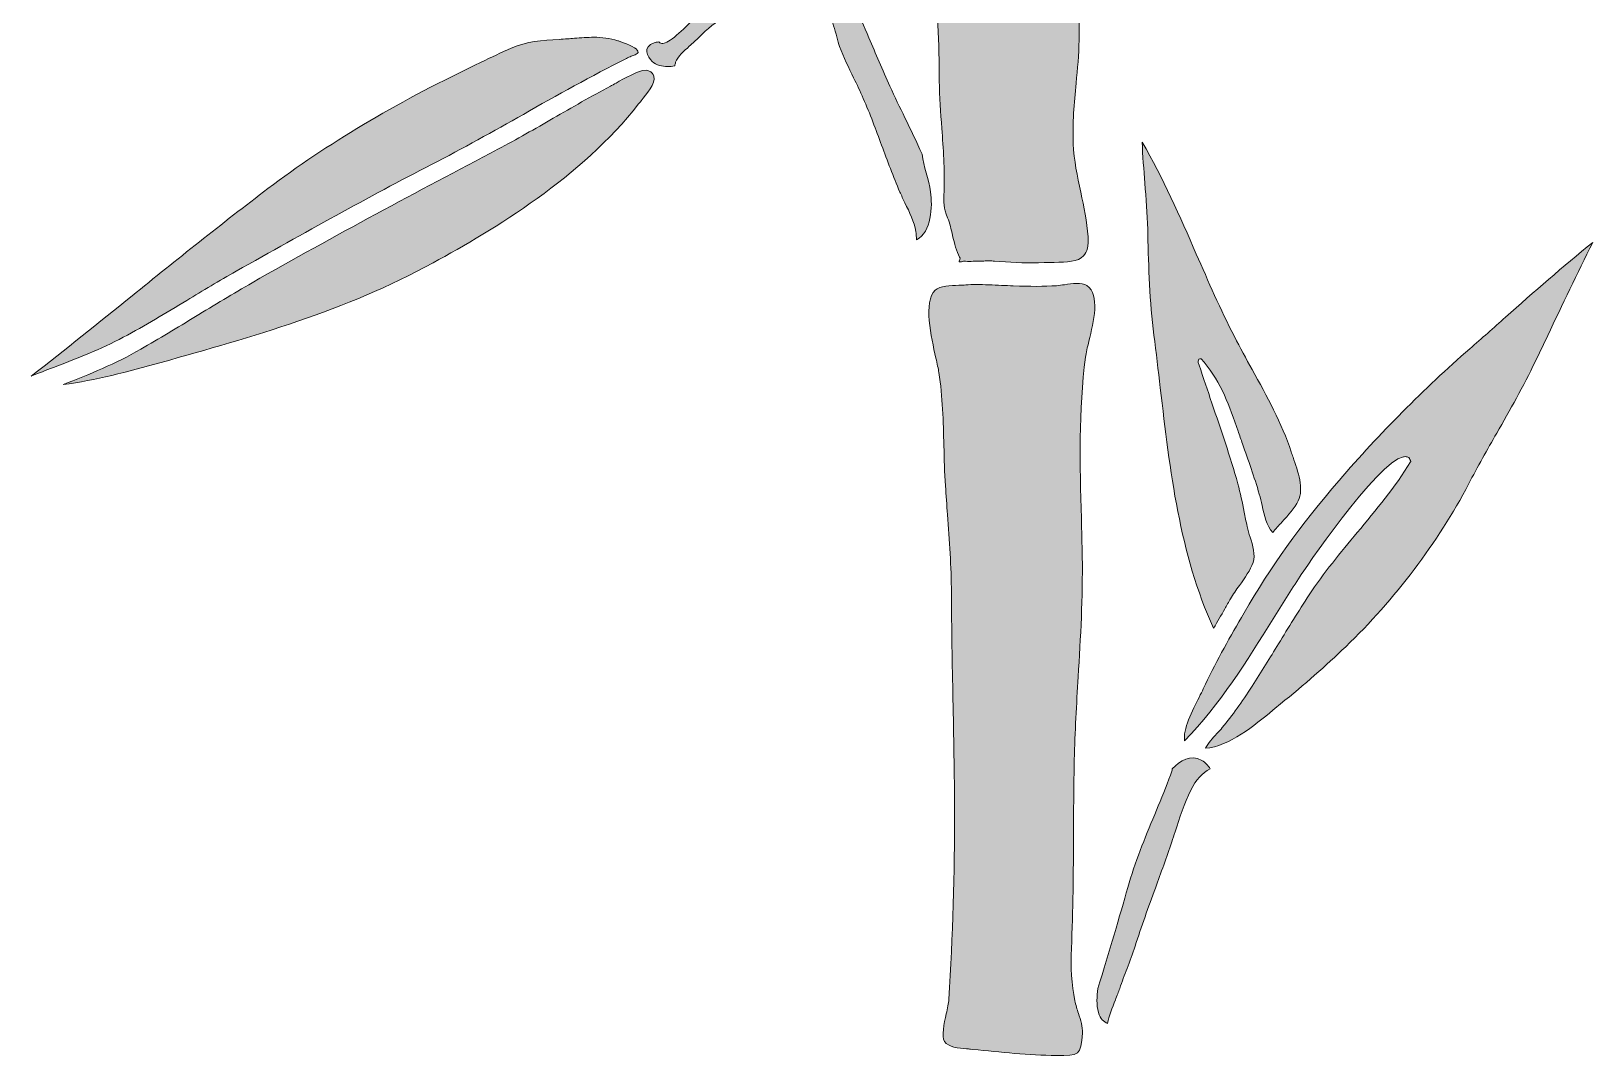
# Model space of a CAD drawing. Header units: inches. Extents: x 40 to 170, y -283 to -15.
# Drawn here: x 54.4 to 149.5, y -138.3 to -75.9 of the extents above; entities that cross this region are included whole.
import ezdxf

# ---------------------------------------------------------------- set-up
doc = ezdxf.new("R2010")
doc.units = ezdxf.units.IN
doc.header["$MEASUREMENT"] = 0
doc.layers.add('_U+0421_U+043B_U+043E_U+0439 1', color=7, linetype='Continuous')

# ---------------------------------------------------------------- blocks, each defined once
blk = doc.blocks.new('block 2')
at = {"layer": '_U+0421_U+043B_U+043E_U+0439 1', "true_color": 0xffffff}
h = blk.add_hatch(color=7, dxfattribs=at)
h.dxf.hatch_style = 2
edge = h.paths.add_edge_path()
edge.add_spline(control_points=[(116.672, -42.008), (116.67, -42.007), (116.464, -41.798), (116.373, -41.602), (116.156, -41.596), (115.774, -41.68), (115.479, -41.745), (115.239, -41.799), (115.032, -41.845), (114.885, -41.855), (114.382, -41.892), (113.837, -41.898), (113.22, -41.874), (112.217, -41.836), (111.376, -41.815), (110.453, -41.923), (110.226, -41.95), (109.957, -41.935), (109.672, -41.918), (109.28, -41.896), (108.875, -41.873), (108.634, -41.969), (107.497, -42.424), (107.574, -44.635), (107.62, -45.956), (107.627, -46.167), (107.634, -46.357), (107.635, -46.518), (107.651, -48.57), (107.68, -50.577), (107.86, -52.591), (108.076, -55), (108.269, -57.455), (108.456, -59.83), (108.595, -61.596), (108.734, -63.363), (108.883, -65.128), (109.278, -69.799), (109.635, -74.367), (109.669, -78.89), (109.676, -79.855), (109.749, -80.837), (109.82, -81.787), (109.912, -83.019), (110.007, -84.292), (109.961, -85.55), (109.961, -85.55), (109.958, -85.608), (109.958, -85.608), (109.931, -86.349), (109.922, -86.599), (110.177, -87.238), (110.304, -87.557), (110.394, -87.941), (110.48, -88.313), (110.592, -88.793), (110.708, -89.291), (110.902, -89.631), (110.902, -89.631), (110.943, -89.702), (110.943, -89.702), (110.943, -89.702), (110.915, -89.779), (110.915, -89.779), (110.884, -89.864), (110.884, -89.905), (110.886, -89.918), (110.894, -89.914), (110.956, -89.925), (111.111, -89.887), (111.111, -89.887), (111.135, -89.881), (111.135, -89.881), (111.135, -89.881), (111.159, -89.882), (111.159, -89.882), (111.464, -89.892), (111.773, -89.889), (112.078, -89.872), (112.183, -89.872), (112.279, -89.869), (112.375, -89.867), (112.486, -89.864), (112.599, -89.861), (112.714, -89.861), (112.818, -89.861), (112.923, -89.864), (113.028, -89.87), (113.028, -89.87), (113.357, -89.892), (113.357, -89.892), (114.267, -89.953), (115.127, -90.011), (116.054, -89.965), (116.263, -89.955), (116.47, -89.951), (116.672, -89.948), (117.442, -89.935), (118.108, -89.924), (118.452, -89.552), (118.669, -89.316), (118.759, -88.935), (118.726, -88.384), (118.67, -87.477), (118.474, -86.562), (118.283, -85.676), (118.077, -84.717), (117.864, -83.725), (117.821, -82.718), (117.77, -81.483), (117.886, -80.241), (117.999, -79.04), (118.08, -78.178), (118.163, -77.287), (118.183, -76.411), (118.206, -75.376), (118.166, -74.32), (118.127, -73.3), (118.094, -72.419), (118.059, -71.508), (118.065, -70.61), (118.069, -70.018), (118.079, -69.428), (118.089, -68.839), (118.114, -67.364), (118.14, -65.839), (118.062, -64.33), (117.972, -62.591), (117.827, -60.828), (117.685, -59.123), (117.513, -57.041), (117.335, -54.889), (117.258, -52.758), (117.211, -51.466), (117.199, -50.15), (117.188, -48.878), (117.181, -48.003), (117.173, -47.128), (117.155, -46.255), (117.147, -45.925), (117.169, -45.553), (117.192, -45.158), (117.26, -43.977), (117.337, -42.639), (116.672, -42.008)], knot_values=[0, 0, 0, 0, 1, 1, 1, 2, 2, 2, 3, 3, 3, 4, 4, 4, 5, 5, 5, 6, 6, 6, 7, 7, 7, 8, 8, 8, 9, 9, 9, 10, 10, 10, 11, 11, 11, 12, 12, 12, 13, 13, 13, 14, 14, 14, 15, 15, 15, 16, 16, 16, 17, 17, 17, 18, 18, 18, 19, 19, 19, 20, 20, 20, 21, 21, 21, 22, 22, 22, 23, 23, 23, 24, 24, 24, 25, 25, 25, 26, 26, 26, 27, 27, 27, 28, 28, 28, 29, 29, 29, 30, 30, 30, 31, 31, 31, 32, 32, 32, 33, 33, 33, 34, 34, 34, 35, 35, 35, 36, 36, 36, 37, 37, 37, 38, 38, 38, 39, 39, 39, 40, 40, 40, 41, 41, 41, 42, 42, 42, 43, 43, 43, 44, 44, 44, 45, 45, 45, 46, 46, 46, 47, 47, 47, 48, 48, 48, 48], degree=3, periodic=1)
h = blk.add_hatch(color=7, dxfattribs=at)
h.dxf.hatch_style = 2
edge = h.paths.add_edge_path()
edge.add_spline(control_points=[(88.504, -47.765), (88.53, -47.859), (88.547, -47.955), (88.565, -48.05), (89.161, -48.45), (89.688, -49.401), (90.087, -50.122), (90.103, -50.15), (90.118, -50.177), (90.133, -50.204), (90.961, -50.607), (91.869, -51.403), (92.307, -52.164), (92.859, -53.124), (92.975, -54.219), (92.865, -55.296), (92.869, -55.298), (92.874, -55.299), (92.878, -55.301), (93.394, -55.611), (93.846, -56.705), (94.209, -57.583), (94.377, -57.991), (94.536, -58.377), (94.684, -58.641), (95.16, -59.492), (95.66, -60.421), (96.214, -61.482), (96.809, -62.623), (97.393, -63.77), (97.977, -64.917), (98.474, -65.892), (98.97, -66.866), (99.473, -67.838), (99.671, -68.22), (99.877, -68.606), (100.084, -68.995), (100.877, -70.484), (101.695, -72.022), (102.224, -73.589), (100.107, -73.672), (97.916, -73.626), (95.535, -73.449), (95.201, -73.425), (94.849, -73.424), (94.51, -73.424), (93.984, -73.423), (93.441, -73.423), (92.951, -73.332), (92.866, -73.316), (92.785, -73.286), (92.707, -73.248), (92.117, -73.289), (90.902, -73.681), (91.104, -74.447), (91.196, -74.792), (91.612, -74.958), (92.023, -75.052), (92.357, -74.78), (92.654, -74.573), (93.176, -74.548), (93.281, -74.543), (93.418, -74.532), (93.575, -74.519), (94.018, -74.483), (94.784, -74.42), (95.179, -74.505), (94.753, -75.128), (93.768, -76.141), (93.174, -76.478), (92.873, -76.649), (92.783, -76.664), (92.589, -76.523), (92.487, -76.527), (92.386, -76.536), (92.302, -76.566), (91.578, -76.819), (91.885, -77.428), (92.195, -77.715), (92.444, -77.946), (92.797, -78.022), (93.125, -78.022), (93.272, -78.022), (93.419, -78.008), (93.564, -77.985), (93.575, -77.904), (93.589, -77.825), (93.617, -77.753), (93.744, -77.423), (94.135, -77.071), (94.449, -76.788), (94.559, -76.689), (94.663, -76.595), (94.75, -76.508), (96.01, -75.258), (96.773, -74.662), (98.405, -74.689), (98.68, -74.692), (99.045, -74.665), (99.468, -74.633), (100.659, -74.545), (102.457, -74.412), (102.973, -75.01), (103.178, -75.249), (103.316, -75.781), (103.427, -76.209), (103.484, -76.43), (103.538, -76.639), (103.597, -76.796), (103.844, -77.454), (104.154, -78.092), (104.454, -78.709), (104.653, -79.118), (104.859, -79.541), (105.043, -79.964), (105.449, -80.898), (105.809, -81.873), (106.157, -82.815), (106.504, -83.754), (106.862, -84.726), (107.269, -85.663), (107.361, -85.876), (107.468, -86.096), (107.577, -86.321), (107.856, -86.897), (108.144, -87.491), (108.239, -88.061), (108.268, -88.234), (108.273, -88.405), (108.276, -88.58), (109.214, -88.119), (109.249, -86.53), (109.142, -85.653), (109.047, -84.875), (108.696, -84.13), (108.619, -83.36), (108.286, -82.6), (107.929, -81.86), (107.577, -81.14), (107.27, -80.512), (106.953, -79.863), (106.658, -79.208), (106.22, -78.235), (105.794, -77.236), (105.382, -76.27), (104.795, -74.895), (104.188, -73.472), (103.535, -72.098), (102.428, -69.768), (101.154, -67.475), (99.922, -65.258), (98.918, -63.45), (97.88, -61.581), (96.941, -59.708), (96.558, -58.943), (96.111, -58.173), (95.678, -57.429), (95.02, -56.297), (94.339, -55.126), (93.865, -53.94), (93.804, -53.787), (93.794, -53.697), (93.783, -53.601), (93.768, -53.469), (93.753, -53.333), (93.624, -53.101), (93.425, -52.744), (93.132, -52.407), (92.848, -52.081), (92.658, -51.863), (92.478, -51.657), (92.328, -51.448), (91.927, -50.891), (91.567, -50.291), (91.219, -49.711), (90.904, -49.188), (90.579, -48.646), (90.221, -48.131), (90.143, -48.019), (90.075, -47.924), (90.018, -47.843), (89.862, -47.625), (89.791, -47.523), (89.774, -47.421), (89.456, -47.174), (89.007, -46.893), (88.648, -47.085), (88.335, -47.253), (88.43, -47.495), (88.504, -47.765)], knot_values=[0, 0, 0, 0, 1, 1, 1, 2, 2, 2, 3, 3, 3, 4, 4, 4, 5, 5, 5, 6, 6, 6, 7, 7, 7, 8, 8, 8, 9, 9, 9, 10, 10, 10, 11, 11, 11, 12, 12, 12, 13, 13, 13, 14, 14, 14, 15, 15, 15, 16, 16, 16, 17, 17, 17, 18, 18, 18, 19, 19, 19, 20, 20, 20, 21, 21, 21, 22, 22, 22, 23, 23, 23, 24, 24, 24, 25, 25, 25, 26, 26, 26, 27, 27, 27, 28, 28, 28, 29, 29, 29, 30, 30, 30, 31, 31, 31, 32, 32, 32, 33, 33, 33, 34, 34, 34, 35, 35, 35, 36, 36, 36, 37, 37, 37, 38, 38, 38, 39, 39, 39, 40, 40, 40, 41, 41, 41, 42, 42, 42, 43, 43, 43, 44, 44, 44, 45, 45, 45, 46, 46, 46, 47, 47, 47, 48, 48, 48, 49, 49, 49, 50, 50, 50, 51, 51, 51, 52, 52, 52, 53, 53, 53, 54, 54, 54, 55, 55, 55, 56, 56, 56, 57, 57, 57, 58, 58, 58, 59, 59, 59, 60, 60, 60, 61, 61, 61, 62, 62, 62, 63, 63, 63, 63], degree=3, periodic=1)
h = blk.add_hatch(color=7, dxfattribs=at)
h.dxf.hatch_style = 2
edge = h.paths.add_edge_path()
edge.add_spline(control_points=[(59.989, -94.51), (61.298, -93.805), (62.594, -93.023), (63.847, -92.267), (64.825, -91.676), (65.837, -91.064), (66.852, -90.493), (71.078, -88.111), (74.891, -85.977), (78.762, -83.987), (80.648, -83.017), (82.527, -81.956), (84.345, -80.931), (86.382, -79.781), (88.488, -78.592), (90.615, -77.525), (90.709, -77.478), (90.813, -77.437), (90.915, -77.397), (91.305, -77.246), (91.356, -77.19), (91.321, -77.087), (91.262, -76.915), (90.861, -76.704), (90.128, -76.46), (90.128, -76.46), (90.088, -76.447), (90.088, -76.447), (89.609, -76.287), (89.128, -76.237), (88.638, -76.237), (88.249, -76.237), (87.854, -76.269), (87.449, -76.301), (87.312, -76.312), (87.175, -76.323), (87.036, -76.332), (86.862, -76.345), (86.689, -76.355), (86.518, -76.365), (85.503, -76.427), (84.544, -76.485), (83.606, -76.9), (82.992, -77.172), (82.374, -77.469), (81.777, -77.757), (81.777, -77.757), (81.349, -77.963), (81.349, -77.963), (76.501, -80.285), (72.394, -82.736), (68.795, -85.455), (65.994, -87.571), (63.213, -89.813), (60.524, -91.982), (58.52, -93.598), (56.458, -95.261), (54.383, -96.875), (54.835, -96.695), (55.288, -96.522), (55.733, -96.351), (57.161, -95.804), (58.638, -95.238), (59.989, -94.51)], knot_values=[0, 0, 0, 0, 1, 1, 1, 2, 2, 2, 3, 3, 3, 4, 4, 4, 5, 5, 5, 6, 6, 6, 7, 7, 7, 8, 8, 8, 9, 9, 9, 10, 10, 10, 11, 11, 11, 12, 12, 12, 13, 13, 13, 14, 14, 14, 15, 15, 15, 16, 16, 16, 17, 17, 17, 18, 18, 18, 19, 19, 19, 20, 20, 20, 21, 21, 21, 21], degree=3, periodic=1)
h = blk.add_hatch(color=7, dxfattribs=at)
h.dxf.hatch_style = 2
edge = h.paths.add_edge_path()
edge.add_spline(control_points=[(92.295, -78.612), (92.263, -78.471), (92.157, -78.36), (91.972, -78.274), (91.929, -78.254), (91.876, -78.245), (91.815, -78.245), (91.359, -78.245), (90.457, -78.76), (89.996, -79.024), (89.857, -79.104), (89.737, -79.173), (89.644, -79.221), (88.469, -79.836), (87.3, -80.512), (86.169, -81.166), (85.07, -81.802), (83.933, -82.459), (82.788, -83.062), (77.964, -85.601), (72.814, -88.342), (67.843, -91.186), (66.679, -91.852), (65.513, -92.563), (64.385, -93.25), (63.297, -93.913), (62.171, -94.599), (61.046, -95.245), (59.533, -96.115), (57.915, -96.774), (56.325, -97.391), (58.315, -97.13), (60.229, -96.622), (62.301, -96.041), (67.796, -94.501), (73.478, -92.909), (78.857, -89.974), (82.552, -87.957), (87.868, -84.761), (91.363, -80.299), (91.407, -80.243), (91.459, -80.178), (91.517, -80.108), (91.844, -79.709), (92.392, -79.041), (92.295, -78.612)], knot_values=[0, 0, 0, 0, 1, 1, 1, 2, 2, 2, 3, 3, 3, 4, 4, 4, 5, 5, 5, 6, 6, 6, 7, 7, 7, 8, 8, 8, 9, 9, 9, 10, 10, 10, 11, 11, 11, 12, 12, 12, 13, 13, 13, 14, 14, 14, 15, 15, 15, 15], degree=3, periodic=1)
h = blk.add_hatch(color=7, dxfattribs=at)
h.dxf.hatch_style = 2
edge = h.paths.add_edge_path()
edge.add_spline(control_points=[(125.527, -95.82), (125.547, -95.816), (125.584, -95.825), (125.617, -95.833), (125.617, -95.833), (125.789, -96.035), (125.789, -96.035), (126.848, -97.281), (127.339, -98.711), (127.857, -100.225), (127.946, -100.482), (128.035, -100.741), (128.126, -101.001), (128.479, -101.992), (128.843, -103.017), (129.15, -104.063), (129.215, -104.287), (129.268, -104.526), (129.318, -104.757), (129.449, -105.355), (129.584, -105.971), (129.967, -106.407), (130.14, -106.191), (130.338, -105.976), (130.531, -105.767), (130.914, -105.35), (131.31, -104.92), (131.527, -104.472), (131.876, -103.754), (131.505, -102.678), (131.206, -101.814), (131.167, -101.701), (131.13, -101.592), (131.095, -101.489), (130.52, -99.756), (129.603, -98.092), (128.716, -96.482), (128.353, -95.822), (127.977, -95.139), (127.632, -94.466), (126.791, -92.821), (126.042, -91.103), (125.317, -89.441), (124.323, -87.164), (123.298, -84.815), (122.021, -82.622), (122.051, -83.465), (122.119, -84.309), (122.185, -85.131), (122.258, -86.045), (122.334, -86.99), (122.357, -87.929), (122.357, -87.929), (122.365, -88.237), (122.365, -88.237), (122.416, -90.258), (122.468, -92.347), (122.734, -94.379), (122.872, -95.432), (123, -96.532), (123.124, -97.595), (123.705, -102.599), (124.306, -107.769), (126.366, -112.224), (126.605, -111.841), (126.829, -111.444), (127.048, -111.058), (127.165, -110.85), (127.282, -110.643), (127.402, -110.438), (127.553, -110.177), (127.741, -109.914), (127.94, -109.635), (128.272, -109.17), (128.614, -108.689), (128.768, -108.234), (128.928, -107.763), (128.757, -107.211), (128.591, -106.678), (128.525, -106.465), (128.456, -106.244), (128.41, -106.03), (128.346, -105.739), (128.288, -105.447), (128.23, -105.156), (128.117, -104.586), (128, -103.996), (127.841, -103.429), (127.379, -101.781), (126.814, -100.126), (126.268, -98.526), (126.004, -97.752), (125.74, -96.979), (125.487, -96.204), (125.487, -96.204), (125.434, -96.045), (125.434, -96.045), (125.433, -95.953), (125.442, -95.841), (125.527, -95.82)], knot_values=[0, 0, 0, 0, 1, 1, 1, 2, 2, 2, 3, 3, 3, 4, 4, 4, 5, 5, 5, 6, 6, 6, 7, 7, 7, 8, 8, 8, 9, 9, 9, 10, 10, 10, 11, 11, 11, 12, 12, 12, 13, 13, 13, 14, 14, 14, 15, 15, 15, 16, 16, 16, 17, 17, 17, 18, 18, 18, 19, 19, 19, 20, 20, 20, 21, 21, 21, 22, 22, 22, 23, 23, 23, 24, 24, 24, 25, 25, 25, 26, 26, 26, 27, 27, 27, 28, 28, 28, 29, 29, 29, 30, 30, 30, 31, 31, 31, 32, 32, 32, 33, 33, 33, 33], degree=3, periodic=1)
h = blk.add_hatch(color=7, dxfattribs=at)
h.dxf.hatch_style = 2
edge = h.paths.add_edge_path()
edge.add_spline(control_points=[(141.892, -103.452), (141.892, -103.452), (141.892, -103.452), (141.892, -103.452), (142.442, -102.399), (143.034, -101.359), (143.607, -100.353), (144.406, -98.949), (145.233, -97.496), (145.949, -95.999), (145.949, -95.999), (146.712, -94.402), (146.712, -94.402), (147.599, -92.541), (148.513, -90.624), (149.454, -88.739), (147.64, -90.188), (145.865, -91.763), (144.144, -93.291), (143.419, -93.935), (142.695, -94.577), (141.97, -95.209), (139.17, -97.65), (136.492, -100.351), (134.009, -103.236), (131.659, -105.966), (129.824, -108.526), (128.232, -111.294), (128.232, -111.294), (128.065, -111.583), (128.065, -111.583), (127.258, -112.985), (126.423, -114.434), (125.74, -115.927), (125.676, -116.068), (125.585, -116.246), (125.482, -116.447), (125.092, -117.211), (124.467, -118.432), (124.605, -119.095), (126.769, -116.862), (128.407, -114.223), (129.992, -111.669), (130.525, -110.81), (131.076, -109.922), (131.642, -109.056), (131.687, -108.987), (136.341, -102.08), (137.921, -101.793), (137.961, -101.786), (138, -101.782), (138.037, -101.782), (138.115, -101.782), (138.185, -101.804), (138.249, -101.836), (138.303, -101.919), (138.343, -102.002), (138.371, -102.086), (138.371, -102.086), (138.36, -102.104), (138.36, -102.104), (137.421, -103.633), (136.248, -105.044), (135.112, -106.409), (134.103, -107.622), (133.059, -108.877), (132.186, -110.208), (131.544, -111.187), (130.922, -112.203), (130.319, -113.185), (129.799, -114.034), (129.261, -114.911), (128.713, -115.763), (128.081, -116.743), (127.505, -117.545), (126.899, -118.286), (126.803, -118.403), (126.687, -118.527), (126.566, -118.657), (126.308, -118.931), (126.023, -119.236), (125.876, -119.545), (127.314, -119.432), (128.849, -118.162), (129.985, -117.221), (130.144, -117.09), (130.295, -116.964), (130.439, -116.848), (131.904, -115.663), (133.203, -114.524), (134.411, -113.364), (137.388, -110.504), (140.045, -106.984), (141.892, -103.452)], knot_values=[0, 0, 0, 0, 1, 1, 1, 2, 2, 2, 3, 3, 3, 4, 4, 4, 5, 5, 5, 6, 6, 6, 7, 7, 7, 8, 8, 8, 9, 9, 9, 10, 10, 10, 11, 11, 11, 12, 12, 12, 13, 13, 13, 14, 14, 14, 15, 15, 15, 16, 16, 16, 17, 17, 17, 18, 18, 18, 19, 19, 19, 20, 20, 20, 21, 21, 21, 22, 22, 22, 23, 23, 23, 24, 24, 24, 25, 25, 25, 26, 26, 26, 27, 27, 27, 28, 28, 28, 29, 29, 29, 30, 30, 30, 31, 31, 31, 31], degree=3, periodic=1)
h = blk.add_hatch(color=7, dxfattribs=at)
h.dxf.hatch_style = 2
edge = h.paths.add_edge_path()
edge.add_spline(control_points=[(118.779, -94.747), (119.068, -93.553), (119.465, -91.919), (118.658, -91.366), (118.34, -91.148), (117.761, -91.236), (117.295, -91.307), (117.118, -91.335), (116.953, -91.359), (116.813, -91.368), (116.034, -91.417), (115.194, -91.422), (114.171, -91.383), (113.946, -91.374), (113.704, -91.362), (113.457, -91.35), (112.955, -91.325), (112.408, -91.298), (111.93, -91.298), (111.691, -91.298), (111.469, -91.305), (111.279, -91.322), (111.158, -91.333), (111.012, -91.338), (110.853, -91.343), (110.365, -91.358), (109.697, -91.379), (109.422, -91.643), (108.687, -92.348), (109.171, -94.496), (109.46, -95.779), (109.54, -96.132), (109.608, -96.437), (109.644, -96.665), (109.644, -96.665), (109.644, -96.665), (109.644, -96.665), (109.872, -98.135), (109.911, -99.655), (109.949, -101.125), (109.969, -101.924), (109.99, -102.751), (110.042, -103.554), (110.08, -104.141), (110.123, -104.728), (110.167, -105.315), (110.281, -106.874), (110.4, -108.485), (110.406, -110.079), (110.415, -112.238), (110.458, -114.432), (110.5, -116.554), (110.545, -118.789), (110.591, -121.099), (110.595, -123.374), (110.604, -127.128), (110.487, -130.985), (110.25, -134.838), (110.235, -135.074), (110.167, -135.386), (110.094, -135.716), (109.958, -136.33), (109.79, -137.094), (109.983, -137.405), (110.204, -137.763), (110.857, -137.814), (111.333, -137.852), (111.415, -137.858), (111.492, -137.865), (111.562, -137.872), (111.562, -137.872), (111.714, -137.888), (111.714, -137.888), (113.389, -138.061), (115.121, -138.24), (116.785, -138.26), (118.198, -138.28), (118.281, -138.279), (118.378, -136.904), (118.407, -136.5), (118.278, -136.109), (118.142, -135.695), (118.061, -135.447), (117.977, -135.192), (117.924, -134.923), (117.731, -133.953), (117.657, -132.852), (117.71, -131.739), (117.819, -129.429), (117.829, -127.082), (117.839, -124.812), (117.846, -123.317), (117.853, -121.771), (117.887, -120.248), (117.926, -118.56), (118.027, -116.852), (118.125, -115.2), (118.267, -112.81), (118.413, -110.338), (118.372, -107.896), (118.358, -107.105), (118.338, -106.314), (118.317, -105.524), (118.232, -102.308), (118.145, -98.983), (118.571, -95.723), (118.605, -95.462), (118.686, -95.13), (118.779, -94.747)], knot_values=[0, 0, 0, 0, 1, 1, 1, 2, 2, 2, 3, 3, 3, 4, 4, 4, 5, 5, 5, 6, 6, 6, 7, 7, 7, 8, 8, 8, 9, 9, 9, 10, 10, 10, 11, 11, 11, 12, 12, 12, 13, 13, 13, 14, 14, 14, 15, 15, 15, 16, 16, 16, 17, 17, 17, 18, 18, 18, 19, 19, 19, 20, 20, 20, 21, 21, 21, 22, 22, 22, 23, 23, 23, 24, 24, 24, 25, 25, 25, 26, 26, 26, 27, 27, 27, 28, 28, 28, 29, 29, 29, 30, 30, 30, 31, 31, 31, 32, 32, 32, 33, 33, 33, 34, 34, 34, 35, 35, 35, 36, 36, 36, 36], degree=3, periodic=1)
h = blk.add_hatch(color=7, dxfattribs=at)
h.dxf.hatch_style = 2
edge = h.paths.add_edge_path()
edge.add_spline(control_points=[(119.32, -134.188), (119.279, -134.679), (119.21, -135.159), (119.361, -135.646), (119.481, -136.035), (119.673, -136.204), (119.915, -136.31), (119.996, -135.864), (120.201, -135.345), (120.388, -134.875), (120.488, -134.622), (120.583, -134.383), (120.653, -134.173), (120.787, -133.765), (120.946, -133.358), (121.098, -132.965), (121.269, -132.525), (121.446, -132.07), (121.593, -131.606), (121.97, -130.414), (122.406, -129.217), (122.828, -128.059), (123.162, -127.141), (123.508, -126.192), (123.823, -125.25), (123.89, -125.05), (123.955, -124.848), (124.021, -124.645), (124.299, -123.793), (124.586, -122.911), (124.973, -122.107), (125.293, -121.44), (125.666, -121.086), (126.163, -120.797), (126.034, -120.591), (125.873, -120.41), (125.657, -120.291), (124.94, -119.894), (124.342, -120.299), (123.852, -120.793), (123.857, -120.894), (123.805, -121.032), (123.651, -121.436), (123.376, -122.155), (123.074, -122.884), (122.781, -123.588), (122.186, -125.023), (121.57, -126.507), (121.143, -128.022), (120.659, -129.738), (120.029, -131.935), (119.32, -134.188)], knot_values=[0, 0, 0, 0, 1, 1, 1, 2, 2, 2, 3, 3, 3, 4, 4, 4, 5, 5, 5, 6, 6, 6, 7, 7, 7, 8, 8, 8, 9, 9, 9, 10, 10, 10, 11, 11, 11, 12, 12, 12, 13, 13, 13, 14, 14, 14, 15, 15, 15, 16, 16, 16, 17, 17, 17, 17], degree=3, periodic=1)
at = {"layer": '_U+0421_U+043B_U+043E_U+0439 1', "lineweight": 0}
for points, knots in [([(116.672, -42.008), (116.67, -42.007), (116.464, -41.798), (116.373, -41.602), (116.156, -41.596), (115.774, -41.68), (115.479, -41.745), (115.239, -41.799), (115.032, -41.845), (114.885, -41.855), (114.382, -41.892), (113.837, -41.898), (113.22, -41.874), (112.217, -41.836), (111.376, -41.815), (110.453, -41.923), (110.226, -41.95), (109.957, -41.935), (109.672, -41.918), (109.28, -41.896), (108.875, -41.873), (108.634, -41.969), (107.497, -42.424), (107.574, -44.635), (107.62, -45.956), (107.627, -46.167), (107.634, -46.357), (107.635, -46.518), (107.651, -48.57), (107.68, -50.577), (107.86, -52.591), (108.076, -55), (108.269, -57.455), (108.456, -59.83), (108.595, -61.596), (108.734, -63.363), (108.883, -65.128), (109.278, -69.799), (109.635, -74.367), (109.669, -78.89), (109.676, -79.855), (109.749, -80.837), (109.82, -81.787), (109.912, -83.019), (110.007, -84.292), (109.961, -85.55), (109.961, -85.55), (109.958, -85.608), (109.958, -85.608), (109.931, -86.349), (109.922, -86.599), (110.177, -87.238), (110.304, -87.557), (110.394, -87.941), (110.48, -88.313), (110.592, -88.793), (110.708, -89.291), (110.902, -89.631), (110.902, -89.631), (110.943, -89.702), (110.943, -89.702), (110.943, -89.702), (110.915, -89.779), (110.915, -89.779), (110.884, -89.864), (110.884, -89.905), (110.886, -89.918), (110.894, -89.914), (110.956, -89.925), (111.111, -89.887), (111.111, -89.887), (111.135, -89.881), (111.135, -89.881), (111.135, -89.881), (111.159, -89.882), (111.159, -89.882), (111.464, -89.892), (111.773, -89.889), (112.078, -89.872), (112.183, -89.872), (112.279, -89.869), (112.375, -89.867), (112.486, -89.864), (112.599, -89.861), (112.714, -89.861), (112.818, -89.861), (112.923, -89.864), (113.028, -89.87), (113.028, -89.87), (113.357, -89.892), (113.357, -89.892), (114.267, -89.953), (115.127, -90.011), (116.054, -89.965), (116.263, -89.955), (116.47, -89.951), (116.672, -89.948), (117.442, -89.935), (118.108, -89.924), (118.452, -89.552), (118.669, -89.316), (118.759, -88.935), (118.726, -88.384), (118.67, -87.477), (118.474, -86.562), (118.283, -85.676), (118.077, -84.717), (117.864, -83.725), (117.821, -82.718), (117.77, -81.483), (117.886, -80.241), (117.999, -79.04), (118.08, -78.178), (118.163, -77.287), (118.183, -76.411), (118.206, -75.376), (118.166, -74.32), (118.127, -73.3), (118.094, -72.419), (118.059, -71.508), (118.065, -70.61), (118.069, -70.018), (118.079, -69.428), (118.089, -68.839), (118.114, -67.364), (118.14, -65.839), (118.062, -64.33), (117.972, -62.591), (117.827, -60.828), (117.685, -59.123), (117.513, -57.041), (117.335, -54.889), (117.258, -52.758), (117.211, -51.466), (117.199, -50.15), (117.188, -48.878), (117.181, -48.003), (117.173, -47.128), (117.155, -46.255), (117.147, -45.925), (117.169, -45.553), (117.192, -45.158), (117.26, -43.977), (117.337, -42.639), (116.672, -42.008)], [0, 0, 0, 0, 1, 1, 1, 2, 2, 2, 3, 3, 3, 4, 4, 4, 5, 5, 5, 6, 6, 6, 7, 7, 7, 8, 8, 8, 9, 9, 9, 10, 10, 10, 11, 11, 11, 12, 12, 12, 13, 13, 13, 14, 14, 14, 15, 15, 15, 16, 16, 16, 17, 17, 17, 18, 18, 18, 19, 19, 19, 20, 20, 20, 21, 21, 21, 22, 22, 22, 23, 23, 23, 24, 24, 24, 25, 25, 25, 26, 26, 26, 27, 27, 27, 28, 28, 28, 29, 29, 29, 30, 30, 30, 31, 31, 31, 32, 32, 32, 33, 33, 33, 34, 34, 34, 35, 35, 35, 36, 36, 36, 37, 37, 37, 38, 38, 38, 39, 39, 39, 40, 40, 40, 41, 41, 41, 42, 42, 42, 43, 43, 43, 44, 44, 44, 45, 45, 45, 46, 46, 46, 47, 47, 47, 48, 48, 48, 48]), ([(88.504, -47.765), (88.53, -47.859), (88.547, -47.955), (88.565, -48.05), (89.161, -48.45), (89.688, -49.401), (90.087, -50.122), (90.103, -50.15), (90.118, -50.177), (90.133, -50.204), (90.961, -50.607), (91.869, -51.403), (92.307, -52.164), (92.859, -53.124), (92.975, -54.219), (92.865, -55.296), (92.869, -55.298), (92.874, -55.299), (92.878, -55.301), (93.394, -55.611), (93.846, -56.705), (94.209, -57.583), (94.377, -57.991), (94.536, -58.377), (94.684, -58.641), (95.16, -59.492), (95.66, -60.421), (96.214, -61.482), (96.809, -62.623), (97.393, -63.77), (97.977, -64.917), (98.474, -65.892), (98.97, -66.866), (99.473, -67.838), (99.671, -68.22), (99.877, -68.606), (100.084, -68.995), (100.877, -70.484), (101.695, -72.022), (102.224, -73.589), (100.107, -73.672), (97.916, -73.626), (95.535, -73.449), (95.201, -73.425), (94.849, -73.424), (94.51, -73.424), (93.984, -73.423), (93.441, -73.423), (92.951, -73.332), (92.866, -73.316), (92.785, -73.286), (92.707, -73.248), (92.117, -73.289), (90.902, -73.681), (91.104, -74.447), (91.196, -74.792), (91.612, -74.958), (92.023, -75.052), (92.357, -74.78), (92.654, -74.573), (93.176, -74.548), (93.281, -74.543), (93.418, -74.532), (93.575, -74.519), (94.018, -74.483), (94.784, -74.42), (95.179, -74.505), (94.753, -75.128), (93.768, -76.141), (93.174, -76.478), (92.873, -76.649), (92.783, -76.664), (92.589, -76.523), (92.487, -76.527), (92.386, -76.536), (92.302, -76.566), (91.578, -76.819), (91.885, -77.428), (92.195, -77.715), (92.444, -77.946), (92.797, -78.022), (93.125, -78.022), (93.272, -78.022), (93.419, -78.008), (93.564, -77.985), (93.575, -77.904), (93.589, -77.825), (93.617, -77.753), (93.744, -77.423), (94.135, -77.071), (94.449, -76.788), (94.559, -76.689), (94.663, -76.595), (94.75, -76.508), (96.01, -75.258), (96.773, -74.662), (98.405, -74.689), (98.68, -74.692), (99.045, -74.665), (99.468, -74.633), (100.659, -74.545), (102.457, -74.412), (102.973, -75.01), (103.178, -75.249), (103.316, -75.781), (103.427, -76.209), (103.484, -76.43), (103.538, -76.639), (103.597, -76.796), (103.844, -77.454), (104.154, -78.092), (104.454, -78.709), (104.653, -79.118), (104.859, -79.541), (105.043, -79.964), (105.449, -80.898), (105.809, -81.873), (106.157, -82.815), (106.504, -83.754), (106.862, -84.726), (107.269, -85.663), (107.361, -85.876), (107.468, -86.096), (107.577, -86.321), (107.856, -86.897), (108.144, -87.491), (108.239, -88.061), (108.268, -88.234), (108.273, -88.405), (108.276, -88.58), (109.214, -88.119), (109.249, -86.53), (109.142, -85.653), (109.047, -84.875), (108.696, -84.13), (108.619, -83.36), (108.286, -82.6), (107.929, -81.86), (107.577, -81.14), (107.27, -80.512), (106.953, -79.863), (106.658, -79.208), (106.22, -78.235), (105.794, -77.236), (105.382, -76.27), (104.795, -74.895), (104.188, -73.472), (103.535, -72.098), (102.428, -69.768), (101.154, -67.475), (99.922, -65.258), (98.918, -63.45), (97.88, -61.581), (96.941, -59.708), (96.558, -58.943), (96.111, -58.173), (95.678, -57.429), (95.02, -56.297), (94.339, -55.126), (93.865, -53.94), (93.804, -53.787), (93.794, -53.697), (93.783, -53.601), (93.768, -53.469), (93.753, -53.333), (93.624, -53.101), (93.425, -52.744), (93.132, -52.407), (92.848, -52.081), (92.658, -51.863), (92.478, -51.657), (92.328, -51.448), (91.927, -50.891), (91.567, -50.291), (91.219, -49.711), (90.904, -49.188), (90.579, -48.646), (90.221, -48.131), (90.143, -48.019), (90.075, -47.924), (90.018, -47.843), (89.862, -47.625), (89.791, -47.523), (89.774, -47.421), (89.456, -47.174), (89.007, -46.893), (88.648, -47.085), (88.335, -47.253), (88.43, -47.495), (88.504, -47.765)], [0, 0, 0, 0, 1, 1, 1, 2, 2, 2, 3, 3, 3, 4, 4, 4, 5, 5, 5, 6, 6, 6, 7, 7, 7, 8, 8, 8, 9, 9, 9, 10, 10, 10, 11, 11, 11, 12, 12, 12, 13, 13, 13, 14, 14, 14, 15, 15, 15, 16, 16, 16, 17, 17, 17, 18, 18, 18, 19, 19, 19, 20, 20, 20, 21, 21, 21, 22, 22, 22, 23, 23, 23, 24, 24, 24, 25, 25, 25, 26, 26, 26, 27, 27, 27, 28, 28, 28, 29, 29, 29, 30, 30, 30, 31, 31, 31, 32, 32, 32, 33, 33, 33, 34, 34, 34, 35, 35, 35, 36, 36, 36, 37, 37, 37, 38, 38, 38, 39, 39, 39, 40, 40, 40, 41, 41, 41, 42, 42, 42, 43, 43, 43, 44, 44, 44, 45, 45, 45, 46, 46, 46, 47, 47, 47, 48, 48, 48, 49, 49, 49, 50, 50, 50, 51, 51, 51, 52, 52, 52, 53, 53, 53, 54, 54, 54, 55, 55, 55, 56, 56, 56, 57, 57, 57, 58, 58, 58, 59, 59, 59, 60, 60, 60, 61, 61, 61, 62, 62, 62, 63, 63, 63, 63]), ([(59.989, -94.51), (61.298, -93.805), (62.594, -93.023), (63.847, -92.267), (64.825, -91.676), (65.837, -91.064), (66.852, -90.493), (71.078, -88.111), (74.891, -85.977), (78.762, -83.987), (80.648, -83.017), (82.527, -81.956), (84.345, -80.931), (86.382, -79.781), (88.488, -78.592), (90.615, -77.525), (90.709, -77.478), (90.813, -77.437), (90.915, -77.397), (91.305, -77.246), (91.356, -77.19), (91.321, -77.087), (91.262, -76.915), (90.861, -76.704), (90.128, -76.46), (90.128, -76.46), (90.088, -76.447), (90.088, -76.447), (89.609, -76.287), (89.128, -76.237), (88.638, -76.237), (88.249, -76.237), (87.854, -76.269), (87.449, -76.301), (87.312, -76.312), (87.175, -76.323), (87.036, -76.332), (86.862, -76.345), (86.689, -76.355), (86.518, -76.365), (85.503, -76.427), (84.544, -76.485), (83.606, -76.9), (82.992, -77.172), (82.374, -77.469), (81.777, -77.757), (81.777, -77.757), (81.349, -77.963), (81.349, -77.963), (76.501, -80.285), (72.394, -82.736), (68.795, -85.455), (65.994, -87.571), (63.213, -89.813), (60.524, -91.982), (58.52, -93.598), (56.458, -95.261), (54.383, -96.875), (54.835, -96.695), (55.288, -96.522), (55.733, -96.351), (57.161, -95.804), (58.638, -95.238), (59.989, -94.51)], [0, 0, 0, 0, 1, 1, 1, 2, 2, 2, 3, 3, 3, 4, 4, 4, 5, 5, 5, 6, 6, 6, 7, 7, 7, 8, 8, 8, 9, 9, 9, 10, 10, 10, 11, 11, 11, 12, 12, 12, 13, 13, 13, 14, 14, 14, 15, 15, 15, 16, 16, 16, 17, 17, 17, 18, 18, 18, 19, 19, 19, 20, 20, 20, 21, 21, 21, 21]), ([(92.295, -78.612), (92.263, -78.471), (92.157, -78.36), (91.972, -78.274), (91.929, -78.254), (91.876, -78.245), (91.815, -78.245), (91.359, -78.245), (90.457, -78.76), (89.996, -79.024), (89.857, -79.104), (89.737, -79.173), (89.644, -79.221), (88.469, -79.836), (87.3, -80.512), (86.169, -81.166), (85.07, -81.802), (83.933, -82.459), (82.788, -83.062), (77.964, -85.601), (72.814, -88.342), (67.843, -91.186), (66.679, -91.852), (65.513, -92.563), (64.385, -93.25), (63.297, -93.913), (62.171, -94.599), (61.046, -95.245), (59.533, -96.115), (57.915, -96.774), (56.325, -97.391), (58.315, -97.13), (60.229, -96.622), (62.301, -96.041), (67.796, -94.501), (73.478, -92.909), (78.857, -89.974), (82.552, -87.957), (87.868, -84.761), (91.363, -80.299), (91.407, -80.243), (91.459, -80.178), (91.517, -80.108), (91.844, -79.709), (92.392, -79.041), (92.295, -78.612)], [0, 0, 0, 0, 1, 1, 1, 2, 2, 2, 3, 3, 3, 4, 4, 4, 5, 5, 5, 6, 6, 6, 7, 7, 7, 8, 8, 8, 9, 9, 9, 10, 10, 10, 11, 11, 11, 12, 12, 12, 13, 13, 13, 14, 14, 14, 15, 15, 15, 15]), ([(125.527, -95.82), (125.547, -95.816), (125.584, -95.825), (125.617, -95.833), (125.617, -95.833), (125.789, -96.035), (125.789, -96.035), (126.848, -97.281), (127.339, -98.711), (127.857, -100.225), (127.946, -100.482), (128.035, -100.741), (128.126, -101.001), (128.479, -101.992), (128.843, -103.017), (129.15, -104.063), (129.215, -104.287), (129.268, -104.526), (129.318, -104.757), (129.449, -105.355), (129.584, -105.971), (129.967, -106.407), (130.14, -106.191), (130.338, -105.976), (130.531, -105.767), (130.914, -105.35), (131.31, -104.92), (131.527, -104.472), (131.876, -103.754), (131.505, -102.678), (131.206, -101.814), (131.167, -101.701), (131.13, -101.592), (131.095, -101.489), (130.52, -99.756), (129.603, -98.092), (128.716, -96.482), (128.353, -95.822), (127.977, -95.139), (127.632, -94.466), (126.791, -92.821), (126.042, -91.103), (125.317, -89.441), (124.323, -87.164), (123.298, -84.815), (122.021, -82.622), (122.051, -83.465), (122.119, -84.309), (122.185, -85.131), (122.258, -86.045), (122.334, -86.99), (122.357, -87.929), (122.357, -87.929), (122.365, -88.237), (122.365, -88.237), (122.416, -90.258), (122.468, -92.347), (122.734, -94.379), (122.872, -95.432), (123, -96.532), (123.124, -97.595), (123.705, -102.599), (124.306, -107.769), (126.366, -112.224), (126.605, -111.841), (126.829, -111.444), (127.048, -111.058), (127.165, -110.85), (127.282, -110.643), (127.402, -110.438), (127.553, -110.177), (127.741, -109.914), (127.94, -109.635), (128.272, -109.17), (128.614, -108.689), (128.768, -108.234), (128.928, -107.763), (128.757, -107.211), (128.591, -106.678), (128.525, -106.465), (128.456, -106.244), (128.41, -106.03), (128.346, -105.739), (128.288, -105.447), (128.23, -105.156), (128.117, -104.586), (128, -103.996), (127.841, -103.429), (127.379, -101.781), (126.814, -100.126), (126.268, -98.526), (126.004, -97.752), (125.74, -96.979), (125.487, -96.204), (125.487, -96.204), (125.434, -96.045), (125.434, -96.045), (125.433, -95.953), (125.442, -95.841), (125.527, -95.82)], [0, 0, 0, 0, 1, 1, 1, 2, 2, 2, 3, 3, 3, 4, 4, 4, 5, 5, 5, 6, 6, 6, 7, 7, 7, 8, 8, 8, 9, 9, 9, 10, 10, 10, 11, 11, 11, 12, 12, 12, 13, 13, 13, 14, 14, 14, 15, 15, 15, 16, 16, 16, 17, 17, 17, 18, 18, 18, 19, 19, 19, 20, 20, 20, 21, 21, 21, 22, 22, 22, 23, 23, 23, 24, 24, 24, 25, 25, 25, 26, 26, 26, 27, 27, 27, 28, 28, 28, 29, 29, 29, 30, 30, 30, 31, 31, 31, 32, 32, 32, 33, 33, 33, 33]), ([(141.892, -103.452), (141.892, -103.452), (141.892, -103.452), (141.892, -103.452), (142.442, -102.399), (143.034, -101.359), (143.607, -100.353), (144.406, -98.949), (145.233, -97.496), (145.949, -95.999), (145.949, -95.999), (146.712, -94.402), (146.712, -94.402), (147.599, -92.541), (148.513, -90.624), (149.454, -88.739), (147.64, -90.188), (145.865, -91.763), (144.144, -93.291), (143.419, -93.935), (142.695, -94.577), (141.97, -95.209), (139.17, -97.65), (136.492, -100.351), (134.009, -103.236), (131.659, -105.966), (129.824, -108.526), (128.232, -111.294), (128.232, -111.294), (128.065, -111.583), (128.065, -111.583), (127.258, -112.985), (126.423, -114.434), (125.74, -115.927), (125.676, -116.068), (125.585, -116.246), (125.482, -116.447), (125.092, -117.211), (124.467, -118.432), (124.605, -119.095), (126.769, -116.862), (128.407, -114.223), (129.992, -111.669), (130.525, -110.81), (131.076, -109.922), (131.642, -109.056), (131.687, -108.987), (136.341, -102.08), (137.921, -101.793), (137.961, -101.786), (138, -101.782), (138.037, -101.782), (138.115, -101.782), (138.185, -101.804), (138.249, -101.836), (138.303, -101.919), (138.343, -102.002), (138.371, -102.086), (138.371, -102.086), (138.36, -102.104), (138.36, -102.104), (137.421, -103.633), (136.248, -105.044), (135.112, -106.409), (134.103, -107.622), (133.059, -108.877), (132.186, -110.208), (131.544, -111.187), (130.922, -112.203), (130.319, -113.185), (129.799, -114.034), (129.261, -114.911), (128.713, -115.763), (128.081, -116.743), (127.505, -117.545), (126.899, -118.286), (126.803, -118.403), (126.687, -118.527), (126.566, -118.657), (126.308, -118.931), (126.023, -119.236), (125.876, -119.545), (127.314, -119.432), (128.849, -118.162), (129.985, -117.221), (130.144, -117.09), (130.295, -116.964), (130.439, -116.848), (131.904, -115.663), (133.203, -114.524), (134.411, -113.364), (137.388, -110.504), (140.045, -106.984), (141.892, -103.452)], [0, 0, 0, 0, 1, 1, 1, 2, 2, 2, 3, 3, 3, 4, 4, 4, 5, 5, 5, 6, 6, 6, 7, 7, 7, 8, 8, 8, 9, 9, 9, 10, 10, 10, 11, 11, 11, 12, 12, 12, 13, 13, 13, 14, 14, 14, 15, 15, 15, 16, 16, 16, 17, 17, 17, 18, 18, 18, 19, 19, 19, 20, 20, 20, 21, 21, 21, 22, 22, 22, 23, 23, 23, 24, 24, 24, 25, 25, 25, 26, 26, 26, 27, 27, 27, 28, 28, 28, 29, 29, 29, 30, 30, 30, 31, 31, 31, 31]), ([(118.779, -94.747), (119.068, -93.553), (119.465, -91.919), (118.658, -91.366), (118.34, -91.148), (117.761, -91.236), (117.295, -91.307), (117.118, -91.335), (116.953, -91.359), (116.813, -91.368), (116.034, -91.417), (115.194, -91.422), (114.171, -91.383), (113.946, -91.374), (113.704, -91.362), (113.457, -91.35), (112.955, -91.325), (112.408, -91.298), (111.93, -91.298), (111.691, -91.298), (111.469, -91.305), (111.279, -91.322), (111.158, -91.333), (111.012, -91.338), (110.853, -91.343), (110.365, -91.358), (109.697, -91.379), (109.422, -91.643), (108.687, -92.348), (109.171, -94.496), (109.46, -95.779), (109.54, -96.132), (109.608, -96.437), (109.644, -96.665), (109.644, -96.665), (109.644, -96.665), (109.644, -96.665), (109.872, -98.135), (109.911, -99.655), (109.949, -101.125), (109.969, -101.924), (109.99, -102.751), (110.042, -103.554), (110.08, -104.141), (110.123, -104.728), (110.167, -105.315), (110.281, -106.874), (110.4, -108.485), (110.406, -110.079), (110.415, -112.238), (110.458, -114.432), (110.5, -116.554), (110.545, -118.789), (110.591, -121.099), (110.595, -123.374), (110.604, -127.128), (110.487, -130.985), (110.25, -134.838), (110.235, -135.074), (110.167, -135.386), (110.094, -135.716), (109.958, -136.33), (109.79, -137.094), (109.983, -137.405), (110.204, -137.763), (110.857, -137.814), (111.333, -137.852), (111.415, -137.858), (111.492, -137.865), (111.562, -137.872), (111.562, -137.872), (111.714, -137.888), (111.714, -137.888), (113.389, -138.061), (115.121, -138.24), (116.785, -138.26), (118.198, -138.28), (118.281, -138.279), (118.378, -136.904), (118.407, -136.5), (118.278, -136.109), (118.142, -135.695), (118.061, -135.447), (117.977, -135.192), (117.924, -134.923), (117.731, -133.953), (117.657, -132.852), (117.71, -131.739), (117.819, -129.429), (117.829, -127.082), (117.839, -124.812), (117.846, -123.317), (117.853, -121.771), (117.887, -120.248), (117.926, -118.56), (118.027, -116.852), (118.125, -115.2), (118.267, -112.81), (118.413, -110.338), (118.372, -107.896), (118.358, -107.105), (118.338, -106.314), (118.317, -105.524), (118.232, -102.308), (118.145, -98.983), (118.571, -95.723), (118.605, -95.462), (118.686, -95.13), (118.779, -94.747)], [0, 0, 0, 0, 1, 1, 1, 2, 2, 2, 3, 3, 3, 4, 4, 4, 5, 5, 5, 6, 6, 6, 7, 7, 7, 8, 8, 8, 9, 9, 9, 10, 10, 10, 11, 11, 11, 12, 12, 12, 13, 13, 13, 14, 14, 14, 15, 15, 15, 16, 16, 16, 17, 17, 17, 18, 18, 18, 19, 19, 19, 20, 20, 20, 21, 21, 21, 22, 22, 22, 23, 23, 23, 24, 24, 24, 25, 25, 25, 26, 26, 26, 27, 27, 27, 28, 28, 28, 29, 29, 29, 30, 30, 30, 31, 31, 31, 32, 32, 32, 33, 33, 33, 34, 34, 34, 35, 35, 35, 36, 36, 36, 36]), ([(119.32, -134.188), (119.279, -134.679), (119.21, -135.159), (119.361, -135.646), (119.481, -136.035), (119.673, -136.204), (119.915, -136.31), (119.996, -135.864), (120.201, -135.345), (120.388, -134.875), (120.488, -134.622), (120.583, -134.383), (120.653, -134.173), (120.787, -133.765), (120.946, -133.358), (121.098, -132.965), (121.269, -132.525), (121.446, -132.07), (121.593, -131.606), (121.97, -130.414), (122.406, -129.217), (122.828, -128.059), (123.162, -127.141), (123.508, -126.192), (123.823, -125.25), (123.89, -125.05), (123.955, -124.848), (124.021, -124.645), (124.299, -123.793), (124.586, -122.911), (124.973, -122.107), (125.293, -121.44), (125.666, -121.086), (126.163, -120.797), (126.034, -120.591), (125.873, -120.41), (125.657, -120.291), (124.94, -119.894), (124.342, -120.299), (123.852, -120.793), (123.857, -120.894), (123.805, -121.032), (123.651, -121.436), (123.376, -122.155), (123.074, -122.884), (122.781, -123.588), (122.186, -125.023), (121.57, -126.507), (121.143, -128.022), (120.659, -129.738), (120.029, -131.935), (119.32, -134.188)], [0, 0, 0, 0, 1, 1, 1, 2, 2, 2, 3, 3, 3, 4, 4, 4, 5, 5, 5, 6, 6, 6, 7, 7, 7, 8, 8, 8, 9, 9, 9, 10, 10, 10, 11, 11, 11, 12, 12, 12, 13, 13, 13, 14, 14, 14, 15, 15, 15, 16, 16, 16, 17, 17, 17, 17])]:
    blk.add_open_spline(points, degree=3, knots=knots, dxfattribs=at)

msp = doc.modelspace()

# ---------------------------------------------------------------- block references
at = {"layer": '_U+0421_U+043B_U+043E_U+0439 1'}
msp.add_blockref('block 2', (0, 0), dxfattribs=at)

doc.saveas('drawing.dxf')
